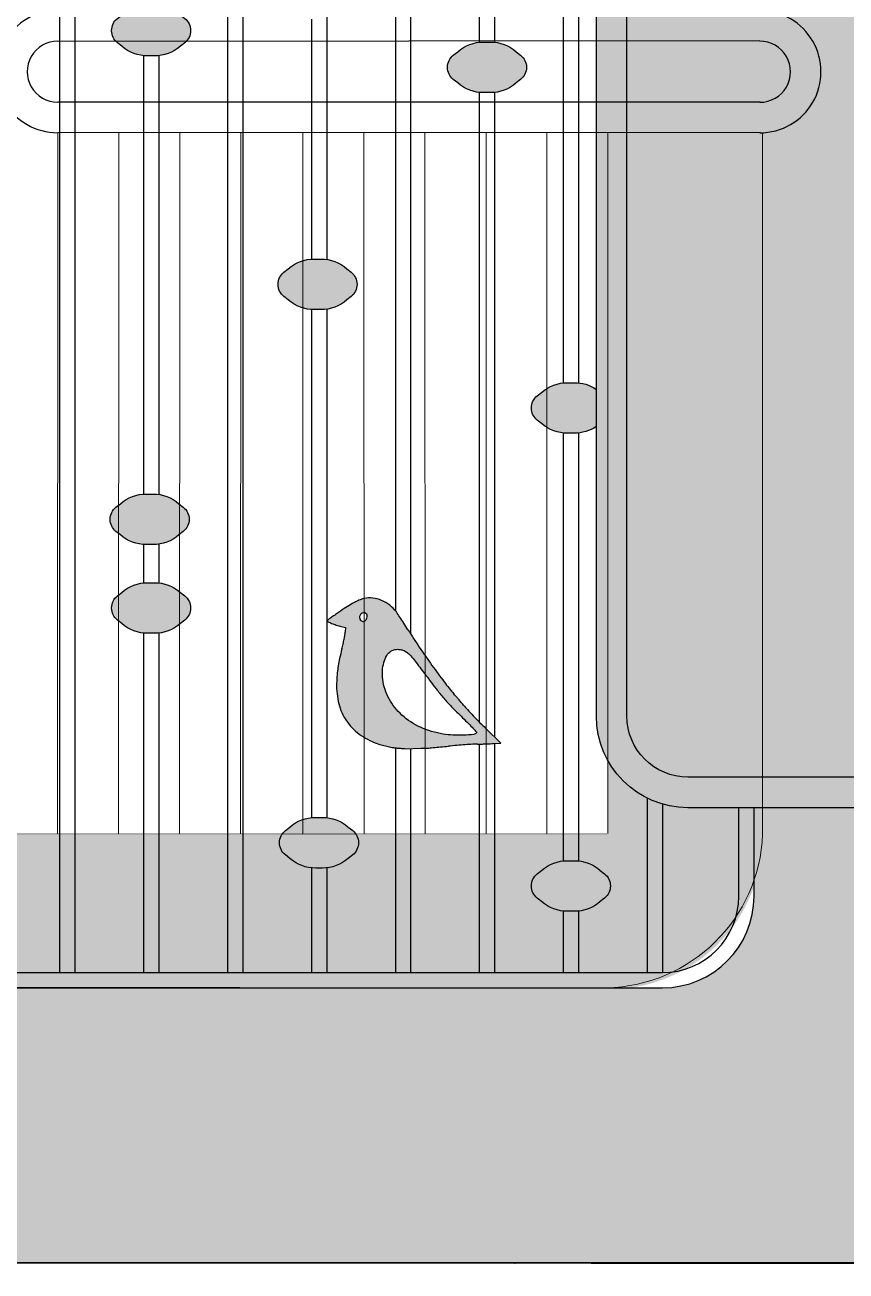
# Model space of a CAD drawing. Header units: millimetres. Extents: x 35877 to 3066687, y -650199 to -40525.
# Drawn here: x 147362.45 to 147389.35, y -179803.63 to -179762.83 of the extents above; entities that cross this region are included whole.
import ezdxf

# ---------------------------------------------------------------- set-up
doc = ezdxf.new("R2010")
doc.units = ezdxf.units.MM
doc.header["$MEASUREMENT"] = 0
for name, color, linetype, lineweight in [('A8_FURNITURE', 32, 'Continuous', 30), ('dim05', 1, 'Continuous', 13), ('Elevation 4.5', 206, 'Continuous', 5), ('FURNITURE', 32, 'Continuous', 9), ('NAME PLATE', 7, 'Continuous', 25), ('wall', 7, 'Continuous', 30)]:
    doc.layers.add(name, color=color, linetype=linetype, lineweight=lineweight)

msp = doc.modelspace()

# ---------------------------------------------------------------- hatches: boundary and pattern name
at = {"layer": 'dim05', "lineweight": 0, "true_color": 0xa47149, "transparency": 33554630}
h = msp.add_hatch(color=35, dxfattribs=at)
h.dxf.hatch_style = 1
h.paths.add_polyline_path([(147392.3251674995, -179711.3997529736), (147346.3330766873, -179711.3997529736), (147346.340726098, -179803.3590777474), (147392.3328169103, -179803.3590777474), (147392.3315776124, -179788.4605452587), (147386.3328169103, -179788.4605452587), (147386.3328169103, -179791.3590777474, -0.4142135623730951), (147383.3328169103, -179794.3590777474), (147355.3352635516, -179794.3590777474, -0.4142135623730951), (147352.3352635516, -179791.3590777474), (147352.3352635516, -179722.3649777924, -0.4142135623730951), (147355.3352635516, -179719.3649777924), (147383.3328169103, -179719.3649777924, -0.4142135623730951), (147386.3328169103, -179722.3649777924), (147386.3328169103, -179749.2606801416), (147392.3283168678, -179749.2606801416)])
h = msp.add_hatch(color=35, dxfattribs=at)
h.dxf.hatch_style = 1
h.paths.add_polyline_path([(147392.3283168678, -179749.2606801416), (147384.1661502436, -179749.2606801416, 0.4142135623730951), (147381.1661502436, -179752.2606801416), (147381.1661502436, -179785.4605452587, 0.4142135623730951), (147384.1661502436, -179788.4605452587), (147392.3315776124, -179788.4605452587), (147392.3314944298, -179787.4605452587), (147384.1661502436, -179787.4605452587, -0.4142135623730951), (147382.1661502436, -179785.4605452587), (147382.1661502436, -179752.2606801416, -0.4142135623730951), (147384.1661502436, -179750.2606801416), (147392.3284000504, -179750.2606801416)])
h = msp.add_hatch(color=35, dxfattribs=at)
h.dxf.hatch_style = 1
h.paths.add_polyline_path([(147392.3284000504, -179750.2606801416), (147384.1661502436, -179750.2606801416, 0.414213562373095), (147382.1661502436, -179752.2606801416), (147382.1661502436, -179785.4605452587, 0.4142135623730951), (147384.1661502436, -179787.4605452587), (147392.3314944298, -179787.4605452587)])
at = {"layer": 'Elevation 4.5', "lineweight": 0, "true_color": 0x000000, "transparency": 33554628}
h = msp.add_hatch(color=18, dxfattribs=at)
h.dxf.hatch_style = 1
h.paths.add_polyline_path([(147367.8773237627, -179763.0201133558, 0.2335693837455621), (147367.6872903731, -179762.6199733897), (147367.542620705, -179762.5056740074, 0.1866468864992518), (147366.6925479294, -179762.1891775175), (147366.4762147045, -179762.1891775175, 0.1866468864992447), (147365.6261419289, -179762.5056740074), (147365.4814722608, -179762.6199733897, 0.2294381312187929), (147365.2914388712, -179763.0123006772, 0.2335693837448415), (147365.4814722608, -179763.4124406433), (147365.6261419289, -179763.5267400256, 0.1866468864992493), (147366.4762147045, -179763.8432365155), (147366.6925479294, -179763.8432365155, 0.1866468864992456), (147367.542620705, -179763.5267400256), (147367.687290373, -179763.4124406434, 0.2294381312761698)])
h = msp.add_hatch(color=18, dxfattribs=at)
h.dxf.hatch_style = 1
h.paths.add_polyline_path([(147378.8765082156, -179764.2245742283, 0.2335693837455621), (147378.6864748259, -179763.8244342622), (147378.5418051579, -179763.7101348799, 0.1866468864992518), (147377.6917323823, -179763.39363839), (147377.4753991573, -179763.39363839, 0.1866468864992447), (147376.6253263818, -179763.7101348799), (147376.4806567137, -179763.8244342622, 0.2294381312187929), (147376.290623324, -179764.2167615497, 0.2335693837448415), (147376.4806567137, -179764.6169015158), (147376.6253263818, -179764.7312008981, 0.1866468864992493), (147377.4753991573, -179765.047697388), (147377.6917323823, -179765.047697388, 0.1866468864992456), (147378.5418051579, -179764.7312008981), (147378.6864748259, -179764.6169015159, 0.2294381312761698)])
h = msp.add_hatch(color=18, dxfattribs=at)
h.dxf.hatch_style = 1
h.paths.add_polyline_path([(147373.3282870656, -179771.3358223517, 0.2335693837455621), (147373.1382536759, -179770.9356823855), (147372.9935840079, -179770.8213830032, 0.1866468864992518), (147372.1435112323, -179770.5048865133), (147371.9271780073, -179770.5048865133, 0.1866468864992447), (147371.0771052318, -179770.8213830032), (147370.9324355637, -179770.9356823855, 0.2294381312187929), (147370.742402174, -179771.328009673, 0.2335693837448415), (147370.9324355637, -179771.7281496391), (147371.0771052318, -179771.8424490214, 0.1866468864992493), (147371.9271780073, -179772.1589455114), (147372.1435112323, -179772.1589455114, 0.1866468864992456), (147372.9935840079, -179771.8424490214), (147373.1382536759, -179771.7281496392, 0.2294381312761698)])
h = msp.add_hatch(color=18, dxfattribs=at)
h.dxf.hatch_style = 1
h.paths.add_polyline_path([(147381.1661502436, -179774.764082759, 0.1540341310282323), (147380.4416971265, -179774.5455001042), (147380.2253639015, -179774.5455001042, 0.1866468864992425), (147379.3752911259, -179774.8619965942), (147379.2306214579, -179774.9762959765, 0.2294381312187928), (147379.0405880682, -179775.3686232639, 0.2335693837448415), (147379.2306214579, -179775.7687632301), (147379.3752911259, -179775.8830626124, 0.1866468864992494), (147380.2253639015, -179776.1995591023), (147380.4416971265, -179776.1995591023, 0.154034131035368), (147381.1661502436, -179775.9809764476)])
h = msp.add_hatch(color=18, dxfattribs=at)
h.dxf.hatch_style = 1
h.paths.add_polyline_path([(147367.8283147271, -179779.0168487279, 0.2335693837455621), (147367.6382813375, -179778.6167087618), (147367.4936116694, -179778.5024093795, 0.1866468864992518), (147366.6435388938, -179778.1859128895), (147366.4272056688, -179778.1859128895, 0.1866468864992447), (147365.5771328933, -179778.5024093795), (147365.4324632252, -179778.6167087618, 0.2294381312187929), (147365.2424298355, -179779.0090360492, 0.2335693837448415), (147365.4324632252, -179779.4091760154), (147365.5771328933, -179779.5234753977, 0.1866468864992493), (147366.4272056688, -179779.8399718876), (147366.6435388938, -179779.8399718876, 0.1866468864992456), (147367.4936116694, -179779.5234753977), (147367.6382813374, -179779.4091760154, 0.2294381312761698)])
h = msp.add_hatch(color=18, dxfattribs=at)
h.dxf.hatch_style = 1
h.paths.add_polyline_path([(147367.8773520738, -179781.9287204046, 0.2335693837455621), (147367.6873186842, -179781.5285804385), (147367.5426490161, -179781.4142810562, 0.1866468864992518), (147366.6925762406, -179781.0977845663), (147366.4762430156, -179781.0977845663, 0.1866468864992447), (147365.62617024, -179781.4142810562), (147365.481500572, -179781.5285804385, 0.2294381312187929), (147365.2914671823, -179781.920907726, 0.2335693837448415), (147365.481500572, -179782.3210476921), (147365.62617024, -179782.4353470744, 0.1866468864992493), (147366.4762430156, -179782.7518435643), (147366.6925762406, -179782.7518435643, 0.1866468864992456), (147367.5426490161, -179782.4353470744), (147367.6873186841, -179782.3210476922, 0.2294381312761698)])
h = msp.add_hatch(color=18, dxfattribs=at)
h.dxf.hatch_style = 1
edge = h.paths.add_edge_path()
edge.add_arc((147355.7691691652, -179794.7249500034), 22.71277757108558, 32.16172456926157, 32.81148210288643)
edge.add_arc((147361.0492803536, -179791.3206527481), 16.43035654375045, 32.81148210665176, 33.63723764329593)
edge.add_arc((147360.0705783087, -179791.9718490748), 17.60590507442646, 33.63732160428831, 34.28730340976625)
edge.add_arc((147374.0594547739, -179782.4338262425), 0.674793347500813, 34.28730343310656, 41.16894355051372)
edge.add_arc((147373.6627381424, -179782.7807457449), 1.201801152872894, 41.16894354354579, 55.9920307366927)
edge.add_arc((147373.6843178332, -179782.7487621343), 1.163218327600577, 55.99203073469801, 71.17988011244289)
edge.add_arc((147373.7215541232, -179782.6395130513), 1.047797777297143, 71.1799864031716, 87.21540258183099)
edge.add_arc((147373.7354246207, -179782.354338916), 0.7622865198643559, 87.21540257365744, 107.569980809068)
edge.add_arc((147373.8946312683, -179782.857135716), 1.289687106465092, 107.5699808175182, 114.984230487483)
edge.add_arc((147374.4582015513, -179784.0665850574), 2.62399560651567, 114.984230472451, 119.3422138767468)
edge.add_arc((147375.0657524878, -179785.1473615018), 3.863832637452334, 119.3422138913767, 122.918402823684)
edge.add_arc((147377.6479576066, -179789.1360332104), 8.615388727239672, 122.9184028174024, 124.8820485785528)
edge.add_arc((147405.1267000541, -179828.5521988301), 56.66448235709579, 124.8820485660495, 125.0486099598604)
edge.add_arc((147391.6467848812, -179809.3356049334), 33.19140002734221, 125.0486100054601, 125.297528854635)
edge.add_arc((147412.2644069953, -179838.457580148), 68.87298886579251, 125.2975288079876, 125.400118313947)
edge.add_arc((147372.5147840571, -179782.5246716085), 0.2543122433924807, 125.400118316436, 130.7660377782542)
edge.add_arc((147372.3599411181, -179782.3450692187), 0.01717651394238802, 130.7660378935498, 241.7913550572283)
edge.add_arc((147373.0383442223, -179781.0803110313), 1.452392192579913, 241.7913550735764, 246.6074439563219)
edge.add_arc((147373.1094674318, -179780.9158963886), 1.631530925651959, 246.6074439603124, 252.0734011422824)
edge.add_arc((147373.2741334064, -179780.4068887636), 2.166510967779784, 252.0734011402797, 256.4923487535344)
edge.add_line((147372.7680901489, -179782.5134713029), (147372.9523951061, -179782.5577450397))
edge.add_line((147372.9523951061, -179782.5577450397), (147372.9433459108, -179782.7127314309))
edge.add_arc((147372.1915377182, -179782.6688355822), 0.7530885764697608, 350.1867725936558, 356.65846321495945, ccw=False)
edge.add_arc((147367.4996297262, -179781.8572868053), 5.514665208493895, 348.6954306194755, 350.18677260226514, ccw=False)
edge.add_arc((147366.848944708, -179781.7272200702), 6.178222552240888, 347.16117339176003, 348.6954936126226, ccw=False)
edge.add_arc((147366.5977586246, -179781.6699776941), 6.435848517784304, 345.672186875351, 347.1612144690426, ccw=False)
edge.add_arc((147384.5133424371, -179786.2458657167), 12.0548760364553, 165.6721868666316, 167.2040636775351)
edge.add_arc((147376.6505728558, -179784.4600747349), 3.991862026780903, 167.204063686911, 170.6969806769675)
edge.add_arc((147376.0375687183, -179784.3596539507), 3.370687006033028, 170.6970534266985, 174.5650807287393)
edge.add_arc((147379.1882596528, -179784.6594194085), 6.535606071972467, 174.565080738195, 176.9223248547493)
edge.add_arc((147375.2647834015, -179784.4484647341), 2.606462683265474, 176.9223248525256, 191.7869719320551)
edge.add_arc((147374.4689903489, -179784.6145257265), 1.793527977553087, 191.7869719330732, 211.4585563509173)
edge.add_arc((147374.4040944562, -179784.6542294406), 1.717449979413286, 211.4585563533364, 231.6243327161126)
edge.add_arc((147374.7311994113, -179784.2411654538), 2.244346087587395, 231.6243327160234, 248.1267195580764)
edge.add_line((147373.8950569403, -179786.3239412769), (147374.074171034, -179786.3958476718))
edge.add_line((147374.074171034, -179786.3958476718), (147374.4334203356, -179786.4776473677))
edge.add_arc((147374.7283887729, -179784.9381806399), 1.567470632925063, 259.1533424034242, 262.434350220214)
edge.add_arc((147375.2713952054, -179780.8498413568), 5.691712875962254, 262.4343501949585, 263.6909855828025)
edge.add_arc((147375.3328415344, -179780.2940691418), 6.250871535311828, 263.6909856047576, 264.9343735003256)
edge.add_arc((147375.2024203035, -179781.7653789045), 4.773792622310335, 264.9343735001598, 266.4562436123144)
edge.add_line((147374.907348409, -179786.5300434864), (147375.4141881542, -179786.5143296902))
edge.add_line((147375.4141881542, -179786.5143296902), (147375.5401197809, -179786.5143296902))
edge.add_arc((147375.5401197805, -179785.4657534341), 1.048576256143861, 270.0000000222639, 274.4026507890214)
edge.add_arc((147373.365821127, -179757.225301084), 29.37260710579882, 274.4026507642312, 274.7970686569487)
edge.add_arc((147373.569468399, -179759.6524115194), 26.9369681186945, 274.7971488530964, 275.310263421353)
edge.add_arc((147372.588377134, -179749.0975527149), 37.53732586980061, 275.3103236337591, 275.7105061503938)
edge.add_arc((147378.2963243899, -179806.177900523), 19.82770500941959, 94.91844812055871, 95.7105061553006, ccw=False)
edge.add_arc((147378.3769673886, -179807.1148370759), 20.76810566715427, 94.15348781103518, 94.9184901770812, ccw=False)
edge.add_arc((147378.2129892993, -179804.8566523689), 18.50397515314464, 93.39746178999599, 94.1535177038175, ccw=False)
edge.add_arc((147377.303486215, -179789.5365100901), 3.156859616249403, 90.60034834854628, 93.39746178710669, ccw=False)
edge.add_arc((147377.1868767202, -179778.4079923021), 7.972269097740296, 270.6003483631366, 271.0369806123186)
edge.add_line((147377.3311567568, -179786.3789557218), (147378.0413491618, -179786.343188997))
edge.add_arc((147394.1656365482, -179769.0348646532), 23.65524752161354, 223.9404505925304, 227.0283183088817, ccw=False)
edge.add_arc((147388.6731762995, -179774.3499596975), 16.01214733226215, 222.896776801858, 223.8834857300156, ccw=False)
edge.add_arc((147379.7783727686, -179782.6145887873), 3.870416654803198, 220.0632280018442, 222.8967767977496, ccw=False)
edge.add_arc((147301.1992871819, -179848.698177394), 98.80242968147073, 40.06322799918034, 40.1516844981128)
edge.add_arc((147314.4108579923, -179837.5527415622), 81.51757089850346, 40.15175099837433, 40.25570186641909)
edge.add_arc((147317.702315708, -179834.7658408383), 77.20474009557171, 40.25575072261492, 40.34538112926886)
edge.add_arc((147372.0400983785, -179788.6100084903), 5.909891156234724, 40.3453811102247, 40.94446054311418)
edge.add_arc((147382.3784118824, -179779.6406290363), 7.776981894013973, 217.2227130501662, 220.944460562683, ccw=False)
edge.add_arc((147395.7115996889, -179769.5118554258), 24.52111375975269, 215.641396512841, 217.2227130518501, ccw=False)
edge.add_arc((147397.6045246166, -179768.1545845681), 26.85035160999695, 214.0867432932073, 215.6413965111122, ccw=False)
edge.add_arc((147392.0892592181, -179771.88683922), 20.19093142486694, 212.1617245665263, 214.0867432949394, ccw=False)
edge = h.paths.add_edge_path(flags=16)
edge.add_arc((147373.6469342616, -179782.1940943388), 0.2322651146118047, 204.4953488956486, 219.9434680252169, ccw=False)
edge.add_arc((147373.594959768, -179782.2177753851), 0.1751499683182469, 171.290389192147, 204.4953488683468, ccw=False)
edge.add_arc((147373.5857388546, -179782.216362804), 0.1658214834924032, 136.6978099472737, 171.2903892049318, ccw=False)
edge.add_arc((147373.5481074596, -179782.1808980554), 0.1141120038685766, 93.00279646678632, 136.6978099550661, ccw=False)
edge.add_arc((147373.5473991395, -179782.1673951127), 0.1005904958060329, 45.000014898631775, 93.00279645580622, ccw=False)
edge.add_arc((147373.5508736651, -179782.1639206232), 0.09567680006221069, 11.325878481928214, 45.00003095784922, ccw=False)
edge.add_arc((147373.390990528, -179782.1959435302), 0.2587353297781608, -4.7066212332899795, 11.325878482564974, ccw=False)
edge.add_arc((147373.3776375946, -179782.1948441657), 0.272133442740565, 339.6071331042216, 355.2933787699598, ccw=False)
edge.add_arc((147373.5120982358, -179782.2448305757), 0.1286820390840577, 312.14464819820995, 339.6071330874381, ccw=False)
edge.add_arc((147373.5022020916, -179782.2338954383), 0.1434302898713241, 290.55917258419873, 312.14464822246345, ccw=False)
edge.add_arc((147373.5285837562, -179782.3042348655), 0.06830621089635083, 252.9833380006609, 290.55917254643856, ccw=False)
edge.add_arc((147373.5331233991, -179782.2894017916), 0.08381841382622764, 219.9434680186553, 252.98333803240502, ccw=False)
edge = h.paths.add_edge_path(flags=16)
edge.add_arc((147374.6153626248, -179783.6039455374), 0.3224896342936749, 104.54598176385619, 123.51146245731499, ccw=False)
edge.add_arc((147374.6598505729, -179783.775399914), 0.4996217341068242, 90.8832227233267, 104.5459817776453, ccw=False)
edge.add_arc((147374.6604334651, -179783.8132098825), 0.5374361954011544, 77.69642233482853, 90.88322270792588, ccw=False)
edge.add_arc((147374.676104716, -179783.7413565929), 0.4638938039961975, 62.970975317138425, 77.69642235515062, ccw=False)
edge.add_arc((147374.6040968478, -179783.8825031841), 0.622347246046015, 51.14747338085027, 62.970975305511615, ccw=False)
edge.add_arc((147374.4922902678, -179784.0213017628), 0.8005767519077509, 41.35852815053022, 51.14747337910302, ccw=False)
edge.add_arc((147372.8406169092, -179785.475324329), 3.00107817356593, 37.224918750188124, 41.3585281564371, ccw=False)
edge.add_arc((147321.3829605483, -179824.5690965992), 67.62470719938264, 36.79428501611818, 37.22491874805053, ccw=False)
edge.add_arc((147409.9764010664, -179758.3065166521), 43.00768952093476, 216.7942850155055, 217.637653555101)
edge.add_arc((147381.7651267443, -179780.0616726447), 7.382378137841509, 217.6376535555531, 220.7440865039881)
edge.add_arc((147380.6635784818, -179781.0106292694), 5.928443046414641, 220.7440865036091, 224.3298438756137)
edge.add_arc((147391.1654229212, -179770.75162375), 20.60958506176154, 224.3298438766727, 225.7480068876762)
edge.add_arc((147363.8396638808, -179798.8003478766), 18.5494245306522, 44.86726686309112, 45.748006887651115, ccw=False)
edge.add_arc((147373.2487246504, -179789.4347810545), 5.27372242245683, 42.62086097932121, 44.86726685715291, ccw=False)
edge.add_arc((147371.4675819984, -179791.0738229381), 7.694244565161012, 41.450303158881525, 42.62086099310898, ccw=False)
edge.add_arc((147377.2187427836, -179785.9945118962), 0.02122358009796283, -32.61788156688658, 41.45030317844203, ccw=False)
edge.add_arc((147377.1310020068, -179785.938360738), 0.125393616470867, 275.88485687641503, 327.3821184445491, ccw=False)
edge.add_arc((147376.6010059836, -179780.7964043275), 5.294591959775962, 272.4032081349221, 275.8848568685409, ccw=False)
edge.add_arc((147376.6548288169, -179782.0788619258), 4.011005426326134, 267.33728693384694, 272.40320813495885, ccw=False)
edge.add_arc((147376.5936854045, -179783.3935875349), 2.694858799206424, 260.5119849194672, 267.33728693438877, ccw=False)
edge.add_arc((147376.6495603664, -179783.0592623385), 3.033820962743133, 245.8124506496482, 260.51198491980324, ccw=False)
edge.add_arc((147376.3605051995, -179783.70281324), 2.328334852051495, 227.8874133910659, 245.81245064905892, ccw=False)
edge.add_arc((147376.1625327852, -179783.9218169175), 2.033113430747092, 208.563410003735, 227.8874133889282, ccw=False)
edge.add_arc((147375.9811353307, -179784.0205650242), 1.826579595609213, 187.620794974303, 208.563486297588, ccw=False)
edge.add_arc((147375.5828220135, -179784.0738585128), 1.424716814798801, 176.1607285301803, 187.6207949680533, ccw=False)
edge.add_arc((147375.4696256526, -179784.0662620862), 1.311265848237073, 163.965792939255, 176.1607285358748, ccw=False)
edge.add_arc((147375.2135734404, -179783.9926748284), 1.044849219870216, 150.4171642868732, 163.9657929342519, ccw=False)
edge.add_arc((147374.6674957495, -179783.6826758706), 0.4169159444802546, 123.51146246436971, 150.4171642894861, ccw=False)
h = msp.add_hatch(color=18, dxfattribs=at)
h.dxf.hatch_style = 1
h.paths.add_polyline_path([(147373.3770846201, -179789.6127552685, 0.2335693837455621), (147373.1870512304, -179789.2126153023), (147373.0423815624, -179789.09831592, 0.1866468864992518), (147372.1923087868, -179788.7818194301), (147371.9759755618, -179788.7818194301, 0.1866468864992447), (147371.1259027863, -179789.09831592), (147370.9812331182, -179789.2126153024, 0.2294381312187929), (147370.7911997285, -179789.6049425898, 0.2335693837448415), (147370.9812331182, -179790.0050825559), (147371.1259027863, -179790.1193819382, 0.1866468864992493), (147371.9759755618, -179790.4358784282), (147372.1923087868, -179790.4358784282, 0.1866468864992456), (147373.0423815624, -179790.1193819382), (147373.1870512304, -179790.005082556, 0.2294381312761698)])
h = msp.add_hatch(color=18, dxfattribs=at)
h.dxf.hatch_style = 1
h.paths.add_polyline_path([(147381.6266129172, -179791.0348159281, 0.2335693837455621), (147381.4365795276, -179790.6346759619), (147381.2919098595, -179790.5203765797, 0.1866468864992518), (147380.441837084, -179790.2038800897), (147380.225503859, -179790.2038800897, 0.1866468864992447), (147379.3754310834, -179790.5203765797), (147379.2307614154, -179790.634675962, 0.2294381312187929), (147379.0407280257, -179791.0270032494, 0.2335693837448415), (147379.2307614154, -179791.4271432156), (147379.3754310834, -179791.5414425978, 0.1866468864992493), (147380.225503859, -179791.8579390878), (147380.441837084, -179791.8579390878, 0.1866468864992456), (147381.2919098595, -179791.5414425978), (147381.4365795275, -179791.4271432156, 0.2294381312761698)])
at = {"layer": 'NAME PLATE', "lineweight": 0, "true_color": 0x000000, "transparency": 33554687}
h = msp.add_hatch(color=18, dxfattribs=at)
h.dxf.hatch_style = 1
h.set_gradient(color1=(153, 155, 55), color2=(229, 232, 120), name='INVCYLINDER')
h.paths.add_polyline_path([(147386.5848422192, -179724.4331572106, 0.4109880837196706), (147381.5476447298, -179719.4511910097), (147381.5476447298, -179762.3972749645), (147386.5848422192, -179762.3936251742)], flags=17)
h.paths.add_polyline_path([(147386.5850094371, -179766.4111629302, 0.9852287181319922), (147386.5226064458, -179762.4127009826), (147381.5476447298, -179762.3972749645), (147381.5476447298, -179789.3580342925), (147357.4855009232, -179789.3580342925), (147357.4855009232, -179719.4508876503, 0.4142438736979137), (147352.5028196509, -179724.4331572536), (147352.455553519, -179789.3826911348, 0.4139882622943566), (147357.4555520395, -179794.3865375537), (147381.5048659361, -179794.4050383065, 0.4196556007892562), (147386.6135037284, -179789.377809019)])

# ---------------------------------------------------------------- linework, layer by layer
at = {"layer": 'A8_FURNITURE', "linetype": 'ByBlock', "transparency": 33554687}
for p, q in [((147363.5253508434, -179763.3623927731, 0.1018996002810582), (147386.5245226398, -179763.3457283172)), ((147386.5267437394, -179765.358410765), (147363.524242842, -179765.362393156, 0.1018996002810582)), ((147386.5270220963, -179766.3584107263), (147363.5245211989, -179766.3623931173, 0.1018996002810582))]:
    msp.add_line(p, q, dxfattribs=at)
at = {"layer": 'A8_FURNITURE', "linetype": 'ByBlock', "lineweight": 15, "transparency": 33554687}
for p, q in [((147363.5239729707, -179766.361497898), (147363.5165863289, -179789.3147307925, -260.7256360141592)), ((147365.5239728932, -179766.3620546117), (147365.516585978, -179789.3162693602, -260.7256360141592)), ((147367.5239728157, -179766.3626113255), (147367.5165856273, -179789.317807928, -260.7256360141592)), ((147369.5239727383, -179766.3631680392), (147369.5165852765, -179789.3193464958, -260.7256360141592)), ((147371.5504855995, -179766.363732133), (147371.5578733414, -179789.3209168261, -260.7256360141592)), ((147373.5504858319, -179766.3642888469), (147373.5578738471, -179789.3224553945, -260.7256360141592)), ((147375.5504852472, -179766.3619098161), (147375.5578743529, -179789.3239939629, -260.7256360141592)), ((147377.5542470573, -179766.3611339037, -175.1534234895995), (147377.5578748587, -179789.3255325313, -260.7256360141592)), ((147379.5430764833, -179789.3270597152, -260.7256360141592), (147379.5445573941, -179766.3605298577, -175.1474777342335)), ((147386.6033080887, -179766.3632302155, -186.1737793479451), (147386.6134440623, -179789.3305232551, -264.8738012990046)), ((147381.5157614734, -179789.3285772702, -260.7256360141592), (147357.4870379065, -179789.3100923572, -260.7256360141592)), ((147378.4990637174, -179803.3908852751), (147378.4990637174, -179803.3801152989))]:
    msp.add_line(p, q, dxfattribs=at)
at = {"layer": 'A8_FURNITURE', "linetype": 'ByBlock', "lineweight": 20, "transparency": 33554687}
msp.add_line((147386.4990637174, -179803.3908852751), (147386.4990637174, -179803.3862695711), dxfattribs=at)
at = {"layer": 'A8_FURNITURE', "linetype": 'ByBlock', "transparency": 33554687}
msp.add_lwpolyline([(147392.4990637174, -179803.3908852751), (147346.4407260981, -179803.3554533322), (147346.5058636073, -179711.3395912913)], dxfattribs=at)
at = {"layer": 'A8_FURNITURE', "linetype": 'ByBlock', "lineweight": 15, "transparency": 33554687}
msp.add_lwpolyline([(147381.5430764833, -179789.3084512005), (147381.544556611, -179766.3599228714)], dxfattribs=at)
at = {"layer": 'A8_FURNITURE', "linetype": 'ByBlock', "lineweight": 15, "transparency": 33554687, "elevation": -260.7256360141592}
msp.add_lwpolyline([(147381.5048062695, -179794.3577525426), (147357.4554923734, -179794.3392517898)], dxfattribs=at)
at = {"layer": 'A8_FURNITURE', "linetype": 'ByBlock', "transparency": 33554687}
for centre, radius, start, end in [((147363.5245211989, -179764.3623931151, 0.1018996002810582), 1.999999924652877, 90, 270.0159486753458), ((147386.5236929953, -179764.36481556), 1.999999924652877, 269.9840513279892, 90), ((147363.5245211989, -179764.3623931151, 0.1018996002810582), 0.9999999246528772, 90, 270.0159486753458), ((147386.5236929953, -179764.36481556), 0.9999999246528772, 269.9840513279892, 90)]:
    msp.add_arc(centre, radius, start, end, dxfattribs=at)
at = {"layer": 'A8_FURNITURE', "linetype": 'ByBlock', "lineweight": 15, "transparency": 33554687}
msp.add_arc((147381.3887500214, -179789.1305199984, -269.0219665829625), 5.228520739575467, 271.2718854368293, 357.8077663662443, dxfattribs=at)
at = {"layer": 'Elevation 4.5', "color": 18, "lineweight": 30, "true_color": 0x000000, "transparency": 33554687}
for p, q in [((147377.3337344008, -179740.3922609853), (147377.3337344008, -179763.3994282343)), ((147377.8337344008, -179740.4139455923), (147377.8337344008, -179763.3994282343)), ((147363.5847538347, -179751.4821111864), (147363.5847538347, -179793.8465463402)), ((147364.0847538347, -179752.3156759286), (147364.0847538347, -179793.8590777474)), ((147375.0839382875, -179755.8674370296), (147375.0839382876, -179765.2953148955)), ((147374.5839382875, -179756.1305292917), (147374.5839382875, -179765.334684699)), ((147369.0843460611, -179757.8592125636), (147369.0843460611, -179793.8465463402)), ((147369.5843460611, -179757.884289824), (147369.5843460611, -179793.8590777474)), ((147380.083530514, -179759.4662193874), (147380.083530514, -179774.5517245567)), ((147380.583530514, -179759.4662193874), (147380.583530514, -179774.5517245566)), ((147372.3341421743, -179762.5320983271), (147372.3341421743, -179770.5111394426)), ((147371.8341421743, -179762.643943092), (147371.8341421743, -179770.5012571922)), ((147366.3345499479, -179763.8381832367), (147366.3345499479, -179770.1251158253)), ((147366.3345499479, -179763.8381832367), (147366.3345499479, -179778.1936404903)), ((147366.8345499479, -179763.8381832367), (147366.8345499479, -179769.44671179)), ((147366.8345499479, -179763.8381832367), (147366.8345499479, -179778.2035227407)), ((147374.5839382875, -179765.334684699), (147374.5839382875, -179782.0092522138)), ((147375.0839382876, -179765.2953148955), (147375.0839382875, -179782.7722777436)), ((147377.3337344008, -179765.0410383276), (147377.3337344008, -179785.6554511586)), ((147377.8337344008, -179765.0410383276), (147377.8337344008, -179786.1427066732)), ((147371.8341421743, -179772.150807026), (147371.8341421743, -179787.5295648479)), ((147372.3341421743, -179772.1409247756), (147372.3341421743, -179787.5196825975)), ((147380.083530514, -179776.1933346499), (147380.083530514, -179790.2037797947)), ((147380.583530514, -179776.1933346499), (147380.583530514, -179790.2037797946)), ((147366.3345499479, -179779.8431903241), (147366.3345499479, -179781.1016693586)), ((147366.8345499479, -179779.8333080737), (147366.8345499479, -179781.1016693586)), ((147372.7680897443, -179782.5134712057), (147372.9523951061, -179782.5577450397)), ((147366.3345499479, -179782.7432794519), (147366.3345499479, -179793.8465463402)), ((147366.8345499479, -179782.7432794519), (147366.8345499479, -179793.8590777474)), ((147372.9523951061, -179782.5577450397), (147372.9433459499, -179782.7127307623)), ((147378.0413491618, -179786.343188997), (147377.5505604389, -179785.8692609236)), ((147373.8950584494, -179786.3239418827), (147374.074171034, -179786.3958476718)), ((147374.074171034, -179786.3958476718), (147374.4334203356, -179786.4776473677)), ((147374.5839382876, -179786.4998854671), (147374.5839382875, -179793.8465463402)), ((147374.907348409, -179786.5300434864), (147375.4141881542, -179786.5143296902)), ((147375.0839382875, -179786.5412378923), (147375.0839382875, -179793.8590777474)), ((147375.4141881542, -179786.5143296902), (147375.5401208221, -179786.5143296902)), ((147377.3337344008, -179786.3789086477), (147377.3337344008, -179793.8465463402)), ((147377.8006891444, -179786.3599889574), (147378.0413491618, -179786.343188997)), ((147377.8337344008, -179786.3576821388), (147377.8337344008, -179793.8590777474)), ((147371.8341421743, -179787.5295648479), (147371.8341421743, -179788.7880438825)), ((147372.3341421743, -179787.5196825975), (147372.3341421743, -179788.7880438825)), ((147382.8333266272, -179788.1482173383), (147382.8333266272, -179793.8465463402)), ((147383.3333266272, -179788.342628676), (147383.3333266272, -179793.8590777474)), ((147371.8341421743, -179790.4296539757), (147371.8341421743, -179793.8465463402)), ((147372.3341421743, -179790.4296539757), (147372.3341421743, -179793.8590777474)), ((147380.083530514, -179791.8453898879), (147380.083530514, -179793.8465463402)), ((147380.583530514, -179791.8453898879), (147380.583530514, -179793.8590777474))]:
    msp.add_line(p, q, dxfattribs=at)
msp.add_lwpolyline([(147393.3251674995, -179710.3997529736), (147345.3330766873, -179710.3997529736), (147345.340726098, -179803.3590777474), (147393.3328169103, -179803.3590777474)], close=True, dxfattribs=at)
for points in [[(147385.8328169103, -179749.2606801416), (147385.8328169103, -179722.3649777924, 0.4142135623730951), (147383.3328169103, -179719.8649777924), (147355.3352635516, -179719.8649777924, 0.4142135623730951), (147352.8352635516, -179722.3649777924), (147352.8352635516, -179791.3590777474, 0.4142135623730951), (147355.3352635516, -179793.8590777474), (147383.3328169103, -179793.8590777474, 0.4142135623730951), (147385.8328169103, -179791.3590777474), (147385.8328169103, -179788.4605452587)], [(147381.1661502436, -179775.9809764475, -0.1540341310315644), (147380.4416971265, -179776.1995591023), (147380.2253639015, -179776.1995591023, -0.1866468864992491), (147379.3752911259, -179775.8830626124), (147379.2306214579, -179775.7687632301, -0.2294381312374742), (147379.0405880682, -179775.3764359426), (147379.0405880682, -179775.3686232639, -0.2294381312374741), (147379.2306214579, -179774.9762959765), (147379.3752911259, -179774.8619965942, -0.1866468864992491), (147380.2253639015, -179774.5455001042), (147380.4416971265, -179774.5455001042, -0.1540341310319655), (147381.1661502436, -179774.764082759)]]:
    msp.add_lwpolyline(points, format="xyb", dxfattribs=at)
for points in [[(147367.8774923937, -179763.0134718508), (147367.8774923937, -179763.0212845294, -0.2294381312374742), (147367.687459004, -179763.4136118169), (147367.5427893359, -179763.5279111992, -0.1866468864992491), (147366.6927165604, -179763.8444076891), (147366.4763833354, -179763.8444076891, -0.1866468864992491), (147365.6263105598, -179763.5279111992), (147365.4816408918, -179763.4136118169, -0.2294381312374742), (147365.2916075021, -179763.0212845294), (147365.2916075021, -179763.0134718508, -0.2294381312374741), (147365.4816408918, -179762.6211445633), (147365.6263105598, -179762.506845181, -0.1866468864992491), (147366.4763833354, -179762.1903486911), (147366.6927165604, -179762.1903486911, -0.1866468864992491), (147367.5427893359, -179762.506845181), (147367.687459004, -179762.6211445633, -0.2294381312374741)], [(147378.8766768466, -179764.2163269416), (147378.8766768466, -179764.2241396203, -0.2294381312374742), (147378.6866434569, -179764.6164669078), (147378.5419737888, -179764.73076629, -0.1866468864992491), (147377.6919010133, -179765.04726278), (147377.4755677883, -179765.04726278, -0.1866468864992491), (147376.6254950127, -179764.73076629), (147376.4808253447, -179764.6164669078, -0.2294381312374742), (147376.290791955, -179764.2241396203), (147376.290791955, -179764.2163269416, -0.2294381312374741), (147376.4808253447, -179763.8239996542), (147376.6254950127, -179763.7097002719, -0.1866468864992491), (147377.4755677883, -179763.3932037819), (147377.6919010133, -179763.3932037819, -0.1866468864992491), (147378.5419737888, -179763.7097002719), (147378.6866434569, -179763.8239996542, -0.2294381312374741)], [(147373.3280472734, -179771.3221257698), (147373.3280472734, -179771.3299384484, -0.2294381312374742), (147373.1380138837, -179771.7222657359), (147372.9933442156, -179771.8365651182, -0.1866468864992491), (147372.1432714401, -179772.1530616081), (147371.9269382151, -179772.1530616081, -0.1866468864992491), (147371.0768654395, -179771.8365651182), (147370.9321957715, -179771.7222657359, -0.2294381312374742), (147370.7421623818, -179771.3299384484), (147370.7421623818, -179771.3221257698, -0.2294381312374741), (147370.9321957715, -179770.9297984823), (147371.0768654395, -179770.8154991, -0.1866468864992491), (147371.9269382151, -179770.4990026101), (147372.1432714401, -179770.4990026101, -0.1866468864992491), (147372.9933442156, -179770.8154991), (147373.1380138837, -179770.9297984823, -0.2294381312374741)], [(147367.828455047, -179779.0145090678), (147367.828455047, -179779.0223217465, -0.2294381312374742), (147367.6384216573, -179779.414649034), (147367.4937519892, -179779.5289484163, -0.1866468864992491), (147366.6436792137, -179779.8454449062), (147366.4273459887, -179779.8454449062, -0.1866468864992491), (147365.5772732131, -179779.5289484163), (147365.4326035451, -179779.414649034, -0.2294381312374742), (147365.2425701554, -179779.0223217465), (147365.2425701554, -179779.0145090678, -0.2294381312374741), (147365.4326035451, -179778.6221817804), (147365.5772732131, -179778.5078823981, -0.1866468864992491), (147366.4273459887, -179778.1913859081), (147366.6436792137, -179778.1913859081, -0.1866468864992491), (147367.4937519892, -179778.5078823981), (147367.6384216573, -179778.6221817804, -0.2294381312374741)], [(147367.8774923937, -179781.9185680659), (147367.8774923937, -179781.9263807446, -0.2294381312374742), (147367.687459004, -179782.318708032), (147367.542789336, -179782.4330074143, -0.1866468864992491), (147366.6927165604, -179782.7495039043), (147366.4763833354, -179782.7495039043, -0.1866468864992491), (147365.6263105598, -179782.4330074143), (147365.4816408918, -179782.318708032, -0.2294381312374742), (147365.2916075021, -179781.9263807446), (147365.2916075021, -179781.9185680659, -0.2294381312374741), (147365.4816408918, -179781.5262407784), (147365.6263105598, -179781.4119413961, -0.1866468864992491), (147366.4763833354, -179781.0954449062), (147366.6927165604, -179781.0954449062, -0.1866468864992491), (147367.542789336, -179781.4119413961), (147367.687459004, -179781.5262407784, -0.2294381312374741)], [(147373.6185273427, -179782.0962668725, -0.147998), (147373.6446872771, -179782.1451308316, -0.070065), (147373.6488537368, -179782.2171693732, -0.06855499999999999), (147373.6327152748, -179782.2896702579, -0.120405), (147373.5984445089, -179782.3402422538, -0.09446399999999999), (147373.5525711413, -179782.3681906611, -0.16544), (147373.5085940916, -179782.3695506504, -0.145171), (147373.4688616733, -179782.3432158892, -0.06750700000000001), (147373.4355743609, -179782.2903963421, -0.145904), (147373.4218292356, -179782.1912550124, -0.152099), (147373.4650630608, -179782.1026345438, -0.193), (147373.5421302162, -179782.0669427046, -0.212568)], [(147374.8869170801, -179783.3281307364, -0.051635), (147374.9945050455, -179783.3978408957, -0.042739), (147375.0931950113, -179783.492305898, -0.018038), (147375.2302746255, -179783.6598337058, -0.001879), (147375.5362244751, -179784.0657013109, 0.00368), (147375.9191153889, -179784.5698494606, 0.013555), (147376.1720039618, -179784.8800213774, 0.015647), (147376.4227966931, -179785.1533586565, 0.006188), (147376.7837432627, -179785.5138148686, -0.003843), (147376.9864455119, -179785.714352188, -0.009801), (147377.1293873794, -179785.8637020896, -0.005108), (147377.2346504906, -179785.9804625116, -0.334926), (147377.2366190825, -179786.0059521011, -0.228559), (147377.1438585098, -179786.0630935299, -0.015192), (147376.8230320053, -179786.0863389647, -0.022109), (147376.4684889412, -179786.0855366045, -0.029789), (147376.1494669179, -179786.0515818697, -0.06422699999999999), (147375.406532794, -179785.8267435197, -0.078375), (147374.7991349902, -179785.4300266758, -0.084521), (147374.3768497531, -179784.8938695557, -0.091628), (147374.1706893561, -179784.2628012563, -0.050044), (147374.1613017362, -179783.978474533, -0.053263), (147374.2093720237, -179783.7040757867, -0.059186), (147374.3049277452, -179783.4768522884, -0.11794), (147374.437313997, -179783.3350621977, -0.082944), (147374.534368674, -179783.2917924593, -0.059685), (147374.6521492261, -179783.2758375391, -0.057602), (147374.7749568913, -179783.288117463, -0.06434)], [(147373.3770846201, -179789.6049425898), (147373.3770846201, -179789.6127552684, -0.2294381312374742), (147373.1870512304, -179790.0050825559), (147373.0423815624, -179790.1193819382, -0.1866468864992491), (147372.1923087868, -179790.4358784281), (147371.9759755618, -179790.4358784281, -0.1866468864992491), (147371.1259027862, -179790.1193819382), (147370.9812331182, -179790.0050825559, -0.2294381312374742), (147370.7911997285, -179789.6127552684), (147370.7911997285, -179789.6049425898, -0.2294381312374741), (147370.9812331182, -179789.2126153023), (147371.1259027862, -179789.09831592, -0.1866468864992491), (147371.9759755618, -179788.7818194301), (147372.1923087868, -179788.7818194301, -0.1866468864992491), (147373.0423815624, -179789.09831592), (147373.1870512304, -179789.2126153023, -0.2294381312374741)], [(147381.6264729598, -179791.0206785019), (147381.6264729598, -179791.0284911806, -0.2294381312374742), (147381.4364395701, -179791.4208184681), (147381.291769902, -179791.5351178503, -0.1866468864992491), (147380.4416971265, -179791.8516143403), (147380.2253639015, -179791.8516143403, -0.1866468864992491), (147379.3752911259, -179791.5351178503), (147379.2306214579, -179791.420818468, -0.2294381312374742), (147379.0405880682, -179791.0284911806), (147379.0405880682, -179791.0206785019, -0.2294381312374741), (147379.2306214579, -179790.6283512145), (147379.3752911259, -179790.5140518321, -0.1866468864992491), (147380.2253639015, -179790.1975553422), (147380.4416971265, -179790.1975553422, -0.1866468864992491), (147381.291769902, -179790.5140518321), (147381.4364395701, -179790.6283512145, -0.2294381312374741)]]:
    msp.add_lwpolyline(points, format="xyb", close=True, dxfattribs=at)
for centre, radius, start, end in [((147374.4582015515, -179784.0665850568), 2.623995605995932, 114.9842620505962, 119.3423412243176), ((147373.8946312681, -179782.8571357161), 1.289687106467398, 107.570058227055, 114.9842947078556), ((147373.7354246207, -179782.3543389161), 0.7622865199143046, 87.21550114132543, 107.5701117891655), ((147373.7215541232, -179782.6395130513), 1.04779777737952, 71.17894093709971, 87.21547428581611), ((147373.6843178332, -179782.7487621344), 1.163218327678083, 55.99033052553898, 71.17893838429171), ((147405.1267000613, -179828.5521988202), 56.66448235315305, 124.8820412123029, 125.0486573099169), ((147377.6479576058, -179789.1360332103), 8.615388726649833, 122.9184072270361, 124.8820001330462), ((147375.0657524877, -179785.1473615024), 3.863832637864203, 119.34230036194, 122.9184126580655), ((147373.6627381424, -179782.7807457449), 1.201801152876731, 41.16895437226045, 55.9903851069887), ((147374.0594547738, -179782.4338262425), 0.6747933476355904, 34.28728766469953, 41.16896283715737), ((147360.0705783117, -179791.9718490776), 17.60590507348274, 33.6396330497445, 34.28730281757502), ((147372.3599411181, -179782.3450692187), 0.01717651394821247, 130.7660965104146, 241.7913230660666), ((147372.5147840572, -179782.5246716087), 0.2543122435719983, 125.4002412998834, 130.7660417286933), ((147373.0383442222, -179781.0803110315), 1.452392192378978, 241.7913546969738, 246.6073872706736), ((147412.2644069934, -179838.4575801411), 68.87298885913003, 125.2974447403911, 125.4001187704237), ((147373.1094674317, -179780.9158963881), 1.631530926074752, 246.6073935026667, 252.0732910358252), ((147391.6467848648, -179809.3356049446), 33.19140002708405, 125.0486907877701, 125.2973543724523), ((147373.2741334063, -179780.4068887638), 2.166510967498774, 252.0733182190897, 256.4923377517696), ((147361.0492803534, -179791.3206527472), 16.43035654344781, 32.81145026824061, 33.63971445101947), ((147355.7691691645, -179794.7249500034), 22.7127775716815, 32.16172667348464, 32.81145907321563), ((147367.4996297253, -179781.8572868054), 5.514665209368815, 348.6964097871125, 350.1867665950334), ((147372.1915377182, -179782.6688355821), 0.7530885764547112, 350.1867285793645, 356.6585141558095), ((147392.0892592185, -179771.8868392204), 20.19093142500675, 212.1617221963812, 214.0865859447733), ((147384.5133424376, -179786.2458657151), 12.05487603655545, 165.672203676951, 167.2040408262527), ((147366.5977586252, -179781.6699776936), 6.435848517269968, 345.6721553977517, 347.1611371658564), ((147366.8489447084, -179781.7272200694), 6.178222552010446, 347.1610928608862, 348.6963676043108), ((147397.6045246168, -179768.1545845671), 26.85035161077118, 214.0866249709603, 215.6411502206608), ((147376.6505728555, -179784.4600747352), 3.991862026580391, 167.2039946496221, 170.6960167389348), ((147379.1882596528, -179784.6594194083), 6.535606071959995, 174.5650762340503, 176.9223706527605), ((147376.0375687187, -179784.3596539502), 3.370687006320364, 170.6959118642013, 174.5650719962681), ((147395.7115996887, -179769.5118554263), 24.5211137593664, 215.6411268245672, 217.2226944170244), ((147375.2647834013, -179784.4484647341), 2.606462683102706, 176.9224396811572, 191.7870045928489), ((147382.3784118824, -179779.6406290357), 7.776981894470183, 217.2226542962441, 220.9444901039464), ((147372.0400983792, -179788.6100084904), 5.909891155698539, 40.34533837242013, 40.944421678113), ((147317.7023156988, -179834.7658408358), 77.20474010099319, 40.25393379182151, 40.34537785101263), ((147314.4108579903, -179837.5527415671), 81.51757090312233, 40.15176540673549, 40.25398107157789), ((147374.4689903489, -179784.6145257265), 1.793527977537208, 191.7870193976384, 211.4572634356016), ((147301.1992871748, -179848.6981774068), 98.8024296951526, 40.06323170780024, 40.1516963876642), ((147379.7783727687, -179782.6145887869), 3.870416655076666, 220.0631333865116, 222.8968382302372), ((147388.6731763007, -179774.3499596997), 16.01214733164903, 222.896791642502, 223.8834188702524), ((147374.4040944563, -179784.6542294407), 1.717449979410189, 211.4572061628537, 231.6246694259514), ((147389.9406013425, -179773.1310165535), 17.77060933858912, 223.8833701468443, 224.8626636515209), ((147387.646791058, -179775.4138576101), 14.53441884502409, 224.8626611529594, 226.0012335160835), ((147374.7311994113, -179784.2411654539), 2.244346087537092, 231.6245903782496, 248.1267610720835), ((147374.7283887732, -179784.9381806401), 1.567470632715429, 259.1533423915507, 262.43433292887), ((147375.2713952041, -179780.8498413566), 5.691712876012644, 262.4343454510069, 263.6911730712479), ((147375.3328415355, -179780.2940691426), 6.250871534586711, 263.6911562976185, 264.9344625167734), ((147375.2024203033, -179781.7653789054), 4.773792621397258, 264.934490073543, 266.4562436128343), ((147375.5401197808, -179785.4657534345), 1.048576255737577, 270.0000568976769, 274.4025813558492), ((147373.3658211242, -179757.2253010843), 29.37260710572787, 274.4026482911951, 274.7970720492501), ((147373.5694683988, -179759.652411516), 26.93696812207203, 274.7971525442723, 275.3102926893719), ((147372.5883771307, -179749.0975527161), 37.53732586885415, 275.3103446406365, 275.7104979593785), ((147378.2963243894, -179806.1779005229), 19.8277050092522, 94.91846796861732, 95.71052167073483), ((147378.3769673879, -179807.1148370762), 20.7681056674129, 94.15349871873738, 94.9185091246277), ((147378.2129892999, -179804.8566523698), 18.50397515404232, 93.39745758670259, 94.15352995009712), ((147377.303486215, -179789.5365100905), 3.156859616601853, 90.60039606350583, 93.39743714020844), ((147377.1868767211, -179778.407992303), 7.972269096788517, 270.6003294621767, 271.5234740689025), ((147377.0370910222, -179772.7761882302), 13.60606469751603, 271.5234857007036, 272.1420494343353), ((147377.0563937651, -179773.292739203), 13.08915319337521, 272.142127904552, 272.7650460839433), ((147377.4333646412, -179781.098076564), 5.274717938023607, 272.7650550723715, 273.9932356462554)]:
    msp.add_arc(centre, radius, start, end, dxfattribs=at)
at = {"layer": 'FURNITURE', "color": 18, "lineweight": 30, "true_color": 0x000000, "transparency": 33554687}
msp.add_lwpolyline([(147345.340726098, -179803.3590777474), (147345.340726098, -179679.3590777475), (147504.3407260981, -179679.3590777475), (147504.3407260981, -179821.3590777474), (147492.3407260981, -179821.3590777474), (147492.3407260981, -179815.3590777474), (147480.3407260981, -179815.3590777474), (147480.3407260981, -179809.3590777474), (147468.3407260981, -179809.3590777474), (147468.3407260981, -179803.3590777474)], close=True, dxfattribs=at)
at = {"layer": 'FURNITURE', "lineweight": 30, "transparency": 33554687}
for points in [[(147386.3328169103, -179749.2606801416), (147386.3328169103, -179722.3649777924, 0.414213562373095), (147383.3328169103, -179719.3649777924), (147355.3352635516, -179719.3649777924, 0.414213562373095), (147352.3352635516, -179722.3649777924), (147352.3352635516, -179791.3590777474, 0.414213562373095), (147355.3352635516, -179794.3590777474), (147383.3328169103, -179794.3590777474, 0.414213562373095), (147386.3328169103, -179791.3590777474), (147386.3328169103, -179788.4605452587)], [(147392.3328169103, -179788.4605452587), (147384.1661502436, -179788.4605452587, -0.4142135623730951), (147381.1661502436, -179785.4605452587), (147381.1661502436, -179752.2606801416, -0.4142135623730951), (147384.1661502436, -179749.2606801416), (147392.3328169103, -179749.2606801416)], [(147392.3328169103, -179787.4605452587), (147384.1661502436, -179787.4605452587, -0.4142135623730951), (147382.1661502436, -179785.4605452587), (147382.1661502436, -179752.2606801416, -0.4142135623730951), (147384.1661502436, -179750.2606801416), (147392.3328169103, -179750.2606801416)]]:
    msp.add_lwpolyline(points, format="xyb", dxfattribs=at)
at = {"layer": 'FURNITURE', "color": 18, "lineweight": 30, "true_color": 0x000000, "transparency": 33554687}
msp.add_lwpolyline([(147339.3470909078, -179833.3590777474), (147522.8860519311, -179833.3590777474), (147522.8860519311, -179827.3590777474), (147504.3407260981, -179827.3590777474), (147504.3407260981, -179821.3590777474), (147492.3407260981, -179821.3590777474), (147492.3407260981, -179815.3590777474), (147480.3407260981, -179815.3590777474), (147480.3407260981, -179809.3590777474), (147468.3407260981, -179809.3590777474), (147468.3407260981, -179803.3590777474), (147345.340726098, -179803.3590777474), (147345.340726098, -179809.3590777474), (147339.3470909078, -179809.3590777474)], dxfattribs=at)
at = {"layer": 'wall', "transparency": 33554687}
msp.add_lwpolyline([(147345.340726098, -179710.3590777475), (147393.3407260982, -179710.3590777475), (147393.3407260982, -179803.3590777474), (147345.340726098, -179803.3590777474)], close=True, dxfattribs=at)

doc.saveas('drawing.dxf')
